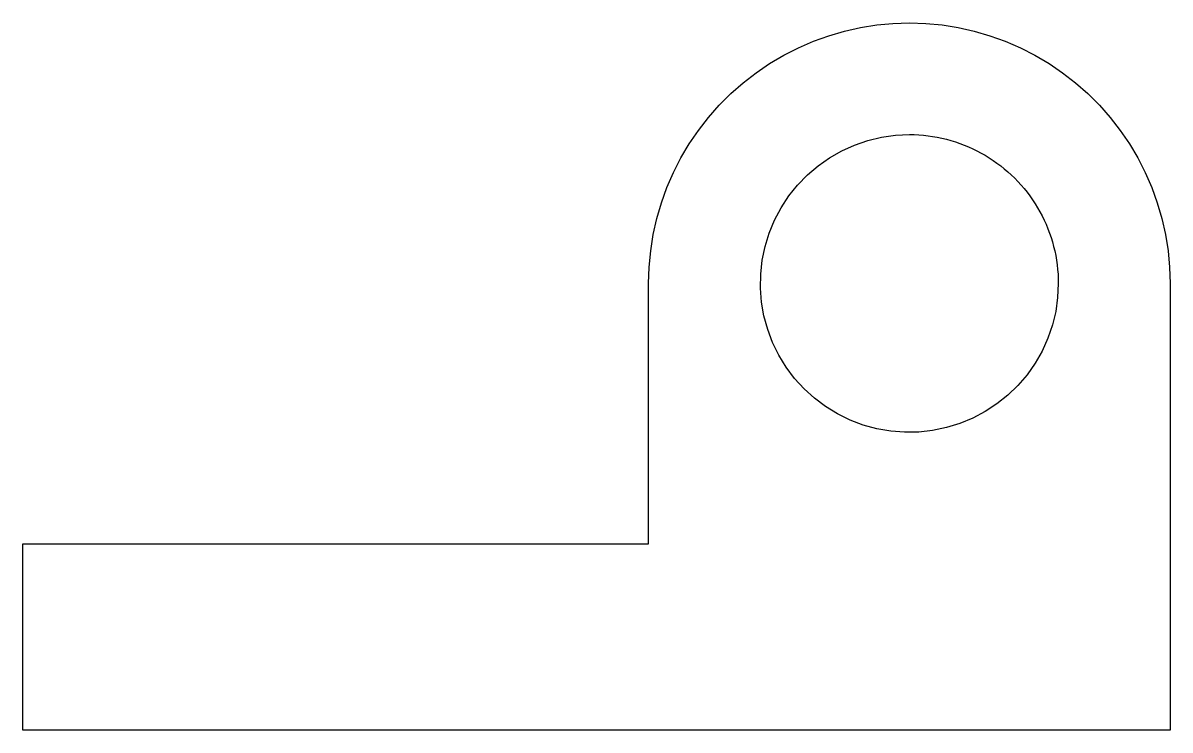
# Model space of a CAD drawing. Header units: metres. Extents: x -27.9 to 2.9, y 0 to 19.
import ezdxf

# ---------------------------------------------------------------- set-up
doc = ezdxf.new("R2010")
doc.units = ezdxf.units.M

msp = doc.modelspace()

# ---------------------------------------------------------------- linework, layer by layer
for points in [[(-11.1, 12), (-11.086, 12.44), (-11.045, 12.877), (-10.976, 13.312), (-10.88, 13.741), (-10.757, 14.163), (-10.608, 14.577), (-10.434, 14.98), (-10.234, 15.372), (-10.01, 15.751), (-9.763, 16.114), (-9.494, 16.462), (-9.203, 16.792), (-8.892, 17.103), (-8.562, 17.394), (-8.214, 17.663), (-7.851, 17.91), (-7.472, 18.134), (-7.08, 18.334), (-6.677, 18.508), (-6.263, 18.657), (-5.841, 18.78), (-5.412, 18.876), (-4.977, 18.945), (-4.54, 18.986), (-4.1, 19), (-3.66, 18.986), (-3.223, 18.945), (-2.788, 18.876), (-2.359, 18.78), (-1.937, 18.657), (-1.523, 18.508), (-1.12, 18.334), (-0.728, 18.134), (-0.349, 17.91), (0.014, 17.663), (0.362, 17.394), (0.692, 17.103), (1.003, 16.792), (1.294, 16.462), (1.563, 16.114), (1.81, 15.751), (2.034, 15.372), (2.234, 14.98), (2.408, 14.577), (2.557, 14.163), (2.68, 13.741), (2.776, 13.312), (2.845, 12.877), (2.886, 12.44), (2.9, 12)], [(-0.1, 12), (-0.118, 11.624), (-0.171, 11.25), (-0.259, 10.884), (-0.381, 10.528), (-0.536, 10.184), (-0.723, 9.857), (-0.939, 9.548), (-1.184, 9.262), (-1.455, 9), (-1.749, 8.764), (-2.064, 8.557), (-2.397, 8.381), (-2.745, 8.236), (-3.105, 8.126), (-3.474, 8.049), (-3.849, 8.008), (-4.226, 8.002), (-4.601, 8.032), (-4.973, 8.096), (-5.336, 8.196), (-5.689, 8.329), (-6.027, 8.495), (-6.348, 8.692), (-6.65, 8.918), (-6.928, 9.172), (-7.182, 9.45), (-7.408, 9.752), (-7.605, 10.073), (-7.771, 10.411), (-7.904, 10.764), (-8.004, 11.127), (-8.068, 11.499), (-8.098, 11.874), (-8.092, 12.251), (-8.051, 12.626), (-7.974, 12.995), (-7.864, 13.355), (-7.719, 13.703), (-7.543, 14.036), (-7.336, 14.351), (-7.1, 14.645), (-6.838, 14.916), (-6.552, 15.161), (-6.243, 15.377), (-5.916, 15.564), (-5.572, 15.719), (-5.216, 15.841), (-4.85, 15.929), (-4.476, 15.982), (-4.1, 16)], [(-4.1, 16), (-3.974, 15.998), (-3.849, 15.992), (-3.724, 15.982), (-3.599, 15.968), (-3.474, 15.951), (-3.35, 15.929), (-3.227, 15.904), (-3.105, 15.874), (-2.984, 15.841), (-2.864, 15.804), (-2.745, 15.764), (-2.628, 15.719), (-2.511, 15.671), (-2.397, 15.619), (-2.284, 15.564), (-2.173, 15.505), (-2.064, 15.443), (-1.957, 15.377), (-1.852, 15.308), (-1.749, 15.236), (-1.648, 15.161), (-1.55, 15.082), (-1.455, 15), (-1.362, 14.916), (-1.272, 14.828), (-1.184, 14.738), (-1.1, 14.645), (-1.018, 14.55), (-0.939, 14.452), (-0.864, 14.351), (-0.792, 14.248), (-0.723, 14.143), (-0.657, 14.036), (-0.595, 13.927), (-0.536, 13.816), (-0.481, 13.703), (-0.429, 13.589), (-0.381, 13.472), (-0.336, 13.355), (-0.296, 13.236), (-0.259, 13.116), (-0.226, 12.995), (-0.196, 12.873), (-0.171, 12.75), (-0.149, 12.626), (-0.132, 12.501), (-0.118, 12.376), (-0.108, 12.251), (-0.102, 12.126), (-0.1, 12)], [(-11.1, 5), (-11.1, 5.14), (-11.1, 5.28), (-11.1, 5.42), (-11.1, 5.56), (-11.1, 5.7), (-11.1, 5.84), (-11.1, 5.98), (-11.1, 6.12), (-11.1, 6.26), (-11.1, 6.4), (-11.1, 6.54), (-11.1, 6.68), (-11.1, 6.82), (-11.1, 6.96), (-11.1, 7.1), (-11.1, 7.24), (-11.1, 7.38), (-11.1, 7.52), (-11.1, 7.66), (-11.1, 7.8), (-11.1, 7.94), (-11.1, 8.08), (-11.1, 8.22), (-11.1, 8.36), (-11.1, 8.5), (-11.1, 8.64), (-11.1, 8.78), (-11.1, 8.92), (-11.1, 9.06), (-11.1, 9.2), (-11.1, 9.34), (-11.1, 9.48), (-11.1, 9.62), (-11.1, 9.76), (-11.1, 9.9), (-11.1, 10.04), (-11.1, 10.18), (-11.1, 10.32), (-11.1, 10.46), (-11.1, 10.6), (-11.1, 10.74), (-11.1, 10.88), (-11.1, 11.02), (-11.1, 11.16), (-11.1, 11.3), (-11.1, 11.44), (-11.1, 11.58), (-11.1, 11.72), (-11.1, 11.86), (-11.1, 12)], [(-11.1, 5), (-11.1, 5.14), (-11.1, 5.28), (-11.1, 5.42), (-11.1, 5.56), (-11.1, 5.7), (-11.1, 5.84), (-11.1, 5.98), (-11.1, 6.12), (-11.1, 6.26), (-11.1, 6.4), (-11.1, 6.54), (-11.1, 6.68), (-11.1, 6.82), (-11.1, 6.96), (-11.1, 7.1), (-11.1, 7.24), (-11.1, 7.38), (-11.1, 7.52), (-11.1, 7.66), (-11.1, 7.8), (-11.1, 7.94), (-11.1, 8.08), (-11.1, 8.22), (-11.1, 8.36), (-11.1, 8.5), (-11.1, 8.64), (-11.1, 8.78), (-11.1, 8.92), (-11.1, 9.06), (-11.1, 9.2), (-11.1, 9.34), (-11.1, 9.48), (-11.1, 9.62), (-11.1, 9.76), (-11.1, 9.9), (-11.1, 10.04), (-11.1, 10.18), (-11.1, 10.32), (-11.1, 10.46), (-11.1, 10.6), (-11.1, 10.74), (-11.1, 10.88), (-11.1, 11.02), (-11.1, 11.16), (-11.1, 11.3), (-11.1, 11.44), (-11.1, 11.58), (-11.1, 11.72), (-11.1, 11.86), (-11.1, 12)], [(2.9, 12), (2.9, 11.76), (2.9, 11.52), (2.9, 11.28), (2.9, 11.04), (2.9, 10.8), (2.9, 10.56), (2.9, 10.32), (2.9, 10.08), (2.9, 9.84), (2.9, 9.6), (2.9, 9.36), (2.9, 9.12), (2.9, 8.88), (2.9, 8.64), (2.9, 8.4), (2.9, 8.16), (2.9, 7.92), (2.9, 7.68), (2.9, 7.44), (2.9, 7.2), (2.9, 6.96), (2.9, 6.72), (2.9, 6.48), (2.9, 6.24), (2.9, 6), (2.9, 5.76), (2.9, 5.52), (2.9, 5.28), (2.9, 5.04), (2.9, 4.8), (2.9, 4.56), (2.9, 4.32), (2.9, 4.08), (2.9, 3.84), (2.9, 3.6), (2.9, 3.36), (2.9, 3.12), (2.9, 2.88), (2.9, 2.64), (2.9, 2.4), (2.9, 2.16), (2.9, 1.92), (2.9, 1.68), (2.9, 1.44), (2.9, 1.2), (2.9, 0.96), (2.9, 0.72), (2.9, 0.48), (2.9, 0.24), (2.9, 0)], [(-27.9, 0), (-27.9, 0.1), (-27.9, 0.2), (-27.9, 0.3), (-27.9, 0.4), (-27.9, 0.5), (-27.9, 0.6), (-27.9, 0.7), (-27.9, 0.8), (-27.9, 0.9), (-27.9, 1), (-27.9, 1.1), (-27.9, 1.2), (-27.9, 1.3), (-27.9, 1.4), (-27.9, 1.5), (-27.9, 1.6), (-27.9, 1.7), (-27.9, 1.8), (-27.9, 1.9), (-27.9, 2), (-27.9, 2.1), (-27.9, 2.2), (-27.9, 2.3), (-27.9, 2.4), (-27.9, 2.5), (-27.9, 2.6), (-27.9, 2.7), (-27.9, 2.8), (-27.9, 2.9), (-27.9, 3), (-27.9, 3.1), (-27.9, 3.2), (-27.9, 3.3), (-27.9, 3.4), (-27.9, 3.5), (-27.9, 3.6), (-27.9, 3.7), (-27.9, 3.8), (-27.9, 3.9), (-27.9, 4), (-27.9, 4.1), (-27.9, 4.2), (-27.9, 4.3), (-27.9, 4.4), (-27.9, 4.5), (-27.9, 4.6), (-27.9, 4.7), (-27.9, 4.8), (-27.9, 4.9), (-27.9, 5)], [(-27.9, 5), (-27.564, 5), (-27.228, 5), (-26.892, 5), (-26.556, 5), (-26.22, 5), (-25.884, 5), (-25.548, 5), (-25.212, 5), (-24.876, 5), (-24.54, 5), (-24.204, 5), (-23.868, 5), (-23.532, 5), (-23.196, 5), (-22.86, 5), (-22.524, 5), (-22.188, 5), (-21.852, 5), (-21.516, 5), (-21.18, 5), (-20.844, 5), (-20.508, 5), (-20.172, 5), (-19.836, 5), (-19.5, 5), (-19.164, 5), (-18.828, 5), (-18.492, 5), (-18.156, 5), (-17.82, 5), (-17.484, 5), (-17.148, 5), (-16.812, 5), (-16.476, 5), (-16.14, 5), (-15.804, 5), (-15.468, 5), (-15.132, 5), (-14.796, 5), (-14.46, 5), (-14.124, 5), (-13.788, 5), (-13.452, 5), (-13.116, 5), (-12.78, 5), (-12.444, 5), (-12.108, 5), (-11.772, 5), (-11.436, 5), (-11.1, 5)], [(-20, 5), (-19.822, 5), (-19.644, 5), (-19.466, 5), (-19.288, 5), (-19.11, 5), (-18.932, 5), (-18.754, 5), (-18.576, 5), (-18.398, 5), (-18.22, 5), (-18.042, 5), (-17.864, 5), (-17.686, 5), (-17.508, 5), (-17.33, 5), (-17.152, 5), (-16.974, 5), (-16.796, 5), (-16.618, 5), (-16.44, 5), (-16.262, 5), (-16.084, 5), (-15.906, 5), (-15.728, 5), (-15.55, 5), (-15.372, 5), (-15.194, 5), (-15.016, 5), (-14.838, 5), (-14.66, 5), (-14.482, 5), (-14.304, 5), (-14.126, 5), (-13.948, 5), (-13.77, 5), (-13.592, 5), (-13.414, 5), (-13.236, 5), (-13.058, 5), (-12.88, 5), (-12.702, 5), (-12.524, 5), (-12.346, 5), (-12.168, 5), (-11.99, 5), (-11.812, 5), (-11.634, 5), (-11.456, 5), (-11.278, 5), (-11.1, 5)], [(2.9, 0), (2.284, 0), (1.668, 0), (1.052, 0), (0.436, 0), (-0.18, 0), (-0.796, 0), (-1.412, 0), (-2.028, 0), (-2.644, 0), (-3.26, 0), (-3.876, 0), (-4.492, 0), (-5.108, 0), (-5.724, 0), (-6.34, 0), (-6.956, 0), (-7.572, 0), (-8.188, 0), (-8.804, 0), (-9.42, 0), (-10.036, 0), (-10.652, 0), (-11.268, 0), (-11.884, 0), (-12.5, 0), (-13.116, 0), (-13.732, 0), (-14.348, 0), (-14.964, 0), (-15.58, 0), (-16.196, 0), (-16.812, 0), (-17.428, 0), (-18.044, 0), (-18.66, 0), (-19.276, 0), (-19.892, 0), (-20.508, 0), (-21.124, 0), (-21.74, 0), (-22.356, 0), (-22.972, 0), (-23.588, 0), (-24.204, 0), (-24.82, 0), (-25.436, 0), (-26.052, 0), (-26.668, 0), (-27.284, 0), (-27.9, 0)]]:
    msp.add_lwpolyline(points)

doc.saveas('drawing.dxf')
